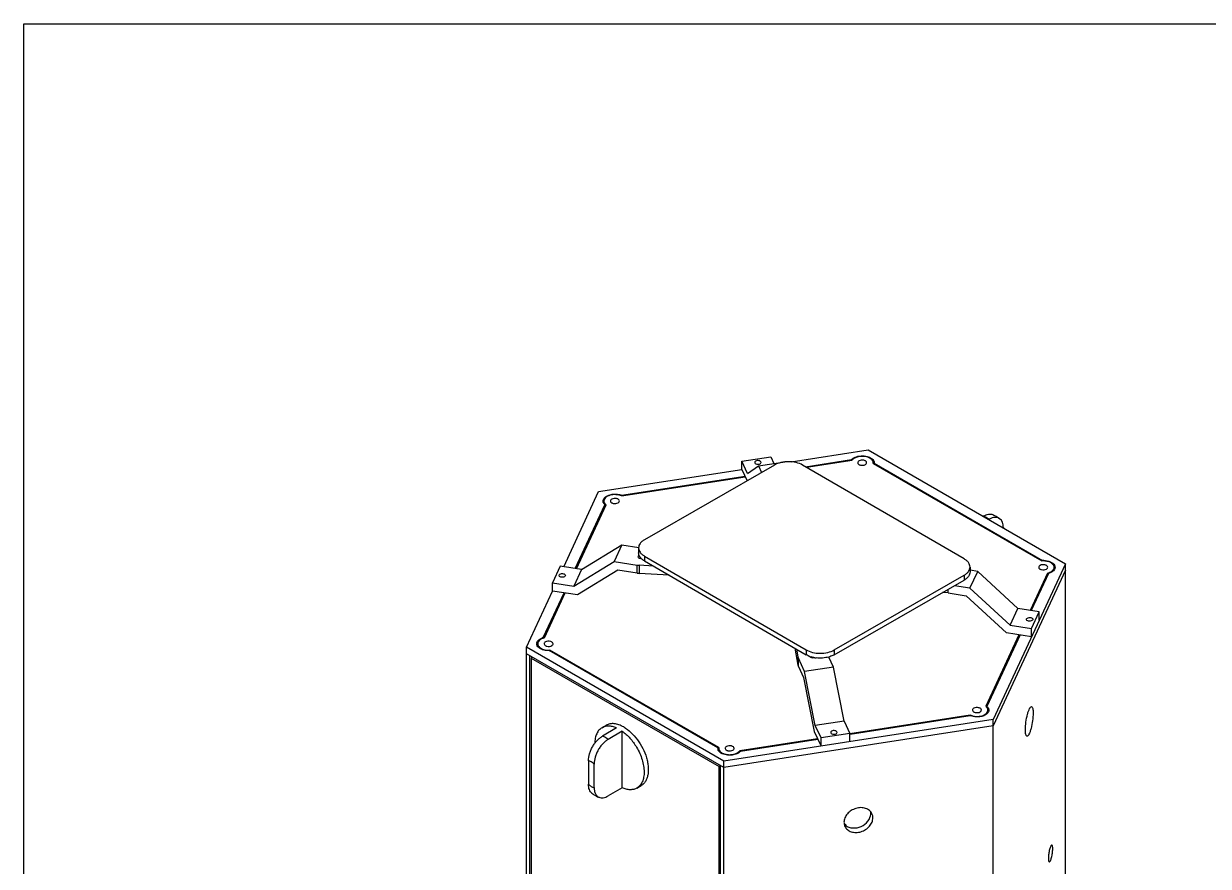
# Model space of a CAD drawing. Header units: millimetres. Extents: x 0 to 1189, y 0 to 841.
# Drawn here: x 0 to 594, y 418 to 841 of the extents above; entities that cross this region are included whole.
import ezdxf

# ---------------------------------------------------------------- set-up
doc = ezdxf.new("R2010")
doc.units = ezdxf.units.MM
doc.header["$LTSCALE"] = 65.395
doc.layers.get('0').update_dxf_attribs({"linetype": 'CONTINUOUS'})
doc.layers.add('AXIS', color=7, linetype='CONTINUOUS')
doc.layers.add('SURFACES', color=7, linetype='CONTINUOUS')

msp = doc.modelspace()

# ---------------------------------------------------------------- linework, layer by layer
at = {"color": 7, "linetype": 'Continuous'}
for p, q in [((0, 0), (0, 841)), ((0, 841), (1189, 841)), ((376.76, 619.56), (311.54, 582.1)), ((360.44, 621.46), (374.93, 623.7)), ((360.44, 617.38), (360.44, 621.46)), ((363.31, 615.29), (360.44, 621.46)), ((363.31, 615.29), (368.72, 619.14)), ((368.72, 619.14), (383.21, 621.38)), ((368.72, 619.14), (370.26, 615.83)), ((374.93, 623.7), (376.49, 620.34)), ((383.21, 621.38), (383.28, 621.23)), ((472.01, 572.47), (390.9, 619.54)), ((392.31, 618.72), (415.47, 622.31)), ((415.47, 621.99), (415.47, 622.31)), ((426.81, 620.72), (426.8, 620.53)), ((426.8, 620.04), (426.8, 620.53)), ((426.8, 620.53), (511.31, 571.74)), ((300.03, 604.45), (362, 614.03)), ((360.44, 617.38), (363.08, 611.7)), ((300.03, 604.09), (300.03, 604.45)), ((276.84, 567.66), (291.7, 599.67)), ((291.7, 598.33), (291.7, 599.67)), ((481.48, 593.86), (481.76, 594.02)), ((484.31, 592.22), (484.58, 592.38)), ((491.66, 588.17), (491.66, 587.99)), ((308.59, 578.01), (308.59, 575.56)), ((311.51, 573.94), (392.62, 526.87)), ((311.51, 571.49), (392.62, 524.42)), ((511.31, 571.45), (511.31, 571.74)), ((316.06, 568.84), (308.94, 569.29)), ((323.95, 564.27), (308.94, 565.21)), ((474.92, 568.4), (474.92, 565.95)), ((514.31, 565.18), (505.65, 546.53)), ((406.76, 526.85), (471.98, 564.31)), ((406.76, 524.4), (471.98, 561.86)), ((260.77, 533.02), (271.19, 555.48)), ((463.93, 555.45), (461.12, 555.63)), ((260.77, 532.68), (260.77, 533.02)), ((500, 534.36), (483.38, 498.53)), ((252.31, 247.31), (252.31, 524.92)), ((252.31, 524.92), (253.94, 523.97)), ((253.94, 246.36), (253.94, 523.97)), ((348.33, 477.64), (263.76, 526.47)), ((386.97, 527.69), (388.57, 519.24)), ((387.84, 527.19), (388.57, 523.32)), ((406.36, 518.26), (404.02, 523.28)), ((255.36, 523.16), (254.65, 522.75)), ((254.65, 522.75), (254.65, 247.59)), ((254.65, 522.75), (348.96, 468.3)), ((391.87, 516.02), (388.78, 522.67)), ((388.78, 518.59), (391.37, 513.01)), ((475.05, 493.76), (414.71, 484.42)), ((483.38, 497.99), (483.38, 498.53)), ((297.56, 487.67), (290.49, 483.59)), ((400.15, 482.67), (397.28, 488.84)), ((411.77, 491.08), (414.63, 484.91)), ((300.39, 486.04), (293.32, 481.96)), ((300.39, 457.65), (300.39, 486.04)), ((398.59, 481.93), (359.68, 475.91)), ((396.78, 485.83), (400.15, 478.58)), ((348.33, 477.48), (348.33, 477.64)), ((348.33, 477.48), (348.33, 477.64)), ((283.42, 471.21), (283.42, 459.41)), ((286.25, 457.78), (286.25, 469.58)), ((349.67, 468.71), (348.96, 468.3)), ((348.96, 193.14), (348.96, 468.3)), ((300.39, 457.65), (293.32, 453.57))]:
    msp.add_line(p, q, dxfattribs=at)
at = {"color": 9, "linetype": 'Continuous'}
for p, q in [((311.51, 573.94), (311.51, 571.49)), ((471.98, 564.31), (471.98, 561.86)), ((392.62, 526.87), (392.62, 524.42)), ((406.76, 526.85), (406.76, 524.4)), ((388.78, 518.59), (388.78, 522.67))]:
    msp.add_line(p, q, dxfattribs=at)
at = {"color": 7, "linetype": 'Continuous'}
for centre, radius, start, end in [((424.8, 620.72), 2.01, 1.61303, 4.68506), ((424.81, 620.72), 2, 359.92595, 1.61074), ((314.21, 576.95), 6.04, 224.14904, 224.83752), ((511.6, 561.39), 10.35, 88.196, 91.60199), ((515.58, 568.28), 2.03, 350.58511, 359.92683), ((515.6, 568.28), 2.01, 359.95532, 1.88929), ((259.5, 529.93), 2.03, 170.58511, 179.92683), ((259.48, 529.93), 2.01, 179.95532, 181.85143), ((262.98, 525.43), 7.91, 106.23711, 110.29794), ((398.68, 535.44), 12.59, 248.80803, 251.08327), ((395.13, 523.83), 0.612, 204.92659, 209.14266), ((398.98, 536.32), 13.52, 251.08968, 254.03223), ((399.5, 538.38), 15.65, 258.8204, 259.40884), ((399.56, 538.69), 15.96, 259.41228, 261.12298), ((399.62, 539.12), 16.4, 261.12397, 263.36664), ((281.48, 462.56), 30.3, 30.57709, 30.78185), ((350.32, 477.47), 1.99, 179.93477, 181.13712), ((350.33, 477.48), 2.01, 181.13868, 183.70389), ((350.41, 477.48), 2.08, 183.78151, 195.11688), ((350.58, 477.53), 2.26, 195.14388, 204.24693), ((352.59, 479.39), 5.03, 233.27325, 238.71163), ((412.27, 438.7), 0.507, 347.73815, 0.05392)]:
    msp.add_arc(centre, radius, start, end, dxfattribs=at)
for points, knots in [([(416.53, 623.15), (417.4, 623.66), (419.47, 624.26), (421.6, 624.22), (422.67, 624.02)], [0, 0, 0, 0, 0.47795, 1, 1, 1, 1]), ([(367.33, 621.56), (367.26, 621.52), (367.04, 621.37), (366.86, 621.1), (366.86, 620.91)], [0, 0, 0, 0, 0.29449, 1, 1, 1, 1]), ([(366.86, 620.91), (366.86, 620.72), (367.15, 620.28), (367.89, 620), (368.75, 619.95), (369.35, 620.11), (369.59, 620.26)], [0, 0, 0, 0, 0.183509, 0.435119, 0.728337, 1, 1, 1, 1]), ([(370.06, 620.91), (370.06, 621.1), (369.78, 621.54), (369.04, 621.81), (368.17, 621.87), (367.58, 621.71), (367.33, 621.56)], [0, 0, 0, 0, 0.183509, 0.435119, 0.728337, 1, 1, 1, 1]), ([(369.59, 620.26), (369.66, 620.3), (369.89, 620.45), (370.06, 620.72), (370.06, 620.91)], [0, 0, 0, 0, 0.29449, 1, 1, 1, 1]), ([(383.84, 621.24), (382.55, 621.25), (380.1, 620.98), (377.77, 620.14), (376.76, 619.56)], [0, 0, 0, 0, 0.525401, 1, 1, 1, 1]), ([(390.9, 619.54), (389.9, 620.12), (387.57, 620.97), (385.12, 621.24), (383.84, 621.24)], [0, 0, 0, 0, 0.474274, 1, 1, 1, 1]), ([(415.78, 622.61), (415.84, 622.66), (416.07, 622.86), (416.33, 623.03), (416.53, 623.15)], [0, 0, 0, 0, 0.239809, 1, 1, 1, 1]), ([(419.2, 621.67), (419.01, 621.56), (418.69, 621.32), (418.54, 620.93), (418.54, 620.75)], [0, 0, 0, 0, 0.550751, 1, 1, 1, 1]), ([(418.54, 620.75), (418.54, 620.48), (418.82, 620.05), (419.38, 619.72), (420.15, 619.46), (421.2, 619.41), (422.03, 619.63), (422.38, 619.83)], [0, 0, 0, 0, 0.183291, 0.301475, 0.436206, 0.728901, 1, 1, 1, 1]), ([(423.04, 620.75), (423.04, 621.02), (422.76, 621.46), (422.21, 621.78), (421.43, 622.04), (420.38, 622.1), (419.55, 621.87), (419.2, 621.67)], [0, 0, 0, 0, 0.183291, 0.301475, 0.436206, 0.728901, 1, 1, 1, 1]), ([(422.38, 619.83), (422.57, 619.94), (422.89, 620.19), (423.04, 620.58), (423.04, 620.75)], [0, 0, 0, 0, 0.550751, 1, 1, 1, 1]), ([(422.67, 624.02), (423.48, 623.86), (424.9, 623.42), (426.1, 622.46), (426.45, 621.9)], [0, 0, 0, 0, 0.554672, 1, 1, 1, 1]), ([(426.45, 621.9), (426.5, 621.82), (426.68, 621.51), (426.78, 621.15), (426.8, 620.88)], [0, 0, 0, 0, 0.261807, 1, 1, 1, 1]), ([(290.96, 600.62), (290.93, 600.7), (290.8, 600.99), (290.74, 601.31), (290.74, 601.55)], [0, 0, 0, 0, 0.25835, 1, 1, 1, 1]), ([(291.7, 599.67), (291.62, 599.74), (291.33, 600.03), (291.09, 600.36), (290.96, 600.62)], [0, 0, 0, 0, 0.266128, 1, 1, 1, 1]), ([(291.08, 602.69), (291.37, 603.18), (292.37, 604.05), (294.3, 604.81), (296.59, 605.1), (298.18, 604.95), (298.95, 604.77)], [0, 0, 0, 0, 0.200037, 0.446063, 0.721999, 1, 1, 1, 1]), ([(295.1, 602.47), (294.91, 602.36), (294.59, 602.12), (294.44, 601.73), (294.44, 601.55)], [0, 0, 0, 0, 0.550751, 1, 1, 1, 1]), ([(294.44, 601.55), (294.44, 601.28), (294.72, 600.85), (295.28, 600.52), (296.05, 600.26), (297.1, 600.21), (297.93, 600.43), (298.28, 600.63)], [0, 0, 0, 0, 0.183291, 0.301475, 0.436206, 0.728901, 1, 1, 1, 1]), ([(298.94, 601.55), (298.94, 601.83), (298.66, 602.26), (298.1, 602.58), (297.33, 602.85), (296.28, 602.9), (295.45, 602.67), (295.1, 602.47)], [0, 0, 0, 0, 0.183291, 0.301475, 0.436206, 0.728901, 1, 1, 1, 1]), ([(298.28, 600.63), (298.47, 600.74), (298.79, 600.99), (298.94, 601.38), (298.94, 601.55)], [0, 0, 0, 0, 0.550751, 1, 1, 1, 1]), ([(298.95, 604.77), (299.04, 604.75), (299.41, 604.66), (299.77, 604.55), (300.03, 604.45)], [0, 0, 0, 0, 0.256315, 1, 1, 1, 1]), ([(481.76, 594.02), (482.15, 594.25), (482.95, 594.63), (484.17, 594.96), (485.32, 595), (486.04, 594.83), (486.36, 594.69)], [0, 0, 0, 0, 0.287206, 0.546835, 0.78191, 1, 1, 1, 1]), ([(486.36, 594.69), (486.67, 594.56), (487.91, 593.99), (489.07, 593.27), (489.88, 592.66)], [0, 0, 0, 0, 0.249062, 1, 1, 1, 1]), ([(489.88, 592.66), (489.72, 592.78), (489.37, 593), (488.58, 593.3), (487.44, 593.4), (485.99, 593.09), (485.06, 592.65), (484.58, 592.38)], [0, 0, 0, 0, 0.109148, 0.219205, 0.450333, 0.708485, 1, 1, 1, 1]), ([(491.66, 588.17), (491.66, 588.65), (491.59, 589.56), (491.26, 590.83), (490.71, 591.89), (490.17, 592.44), (489.88, 592.66)], [0, 0, 0, 0, 0.287276, 0.547231, 0.782286, 1, 1, 1, 1]), ([(311.54, 582.1), (311.1, 581.85), (310.3, 581.3), (309.34, 580.3), (308.74, 579.19), (308.59, 578.39), (308.59, 578.01)], [0, 0, 0, 0, 0.289946, 0.549249, 0.782369, 1, 1, 1, 1]), ([(308.59, 578.01), (308.59, 577.63), (308.73, 576.84), (309.33, 575.73), (310.28, 574.74), (311.07, 574.19), (311.51, 573.94)], [0, 0, 0, 0, 0.217912, 0.45115, 0.710347, 1, 1, 1, 1]), ([(308.7, 574.21), (308.63, 574.17), (308.42, 574.03), (308.26, 573.78), (308.26, 573.6)], [0, 0, 0, 0, 0.294726, 1, 1, 1, 1]), ([(308.26, 573.6), (308.26, 573.39), (308.6, 572.94), (309.09, 572.8), (309.37, 572.76)], [0, 0, 0, 0, 0.415619, 1, 1, 1, 1]), ([(309.35, 573.36), (309.11, 573.69), (308.73, 574.39), (308.59, 575.18), (308.59, 575.56)], [0, 0, 0, 0, 0.516887, 1, 1, 1, 1]), ([(309.87, 572.73), (309.82, 572.79), (309.64, 572.98), (309.46, 573.2), (309.35, 573.36)], [0, 0, 0, 0, 0.256591, 1, 1, 1, 1]), ([(311.51, 571.49), (311.35, 571.57), (310.79, 571.92), (310.27, 572.34), (309.92, 572.68)], [0, 0, 0, 0, 0.263603, 1, 1, 1, 1]), ([(474.92, 568.4), (474.92, 568.78), (474.78, 569.57), (474.19, 570.68), (473.24, 571.67), (472.45, 572.22), (472.01, 572.47)], [0, 0, 0, 0, 0.217912, 0.45115, 0.710347, 1, 1, 1, 1]), ([(511.93, 571.74), (513.07, 571.7), (515.09, 571.34), (516.89, 570.1), (517.32, 569.33)], [0, 0, 0, 0, 0.563324, 1, 1, 1, 1]), ([(471.98, 564.31), (472.42, 564.56), (473.22, 565.11), (474.18, 566.11), (474.78, 567.22), (474.92, 568.02), (474.92, 568.4)], [0, 0, 0, 0, 0.289946, 0.549249, 0.782369, 1, 1, 1, 1]), ([(474.92, 565.95), (474.92, 565.57), (474.78, 564.77), (474.18, 563.67), (473.22, 562.66), (472.42, 562.11), (471.98, 561.86)], [0, 0, 0, 0, 0.217631, 0.450751, 0.710054, 1, 1, 1, 1]), ([(510.05, 569.22), (509.86, 569.11), (509.54, 568.87), (509.39, 568.48), (509.39, 568.3)], [0, 0, 0, 0, 0.550751, 1, 1, 1, 1]), ([(509.39, 568.3), (509.39, 568.03), (509.67, 567.6), (510.23, 567.27), (511, 567.01), (512.05, 566.96), (512.88, 567.18), (513.23, 567.38)], [0, 0, 0, 0, 0.183291, 0.301475, 0.436206, 0.728901, 1, 1, 1, 1]), ([(513.89, 568.3), (513.89, 568.57), (513.61, 569.01), (513.05, 569.33), (512.28, 569.59), (511.23, 569.64), (510.4, 569.42), (510.05, 569.22)], [0, 0, 0, 0, 0.183291, 0.301475, 0.436206, 0.728901, 1, 1, 1, 1]), ([(513.23, 567.38), (513.42, 567.49), (513.74, 567.73), (513.89, 568.13), (513.89, 568.3)], [0, 0, 0, 0, 0.550751, 1, 1, 1, 1]), ([(516.31, 566.13), (516.17, 566.03), (515.55, 565.62), (514.86, 565.34), (514.31, 565.18)], [0, 0, 0, 0, 0.231925, 1, 1, 1, 1]), ([(517.34, 567.26), (517.29, 567.16), (517.02, 566.72), (516.63, 566.36), (516.31, 566.13)], [0, 0, 0, 0, 0.231593, 1, 1, 1, 1]), ([(517.32, 569.33), (517.36, 569.25), (517.52, 568.94), (517.6, 568.6), (517.6, 568.34)], [0, 0, 0, 0, 0.260148, 1, 1, 1, 1]), ([(257.76, 528.88), (257.71, 528.95), (257.56, 529.26), (257.48, 529.61), (257.47, 529.86)], [0, 0, 0, 0, 0.260156, 1, 1, 1, 1]), ([(257.73, 530.94), (257.84, 531.14), (258.47, 532.01), (259.45, 532.56), (260.23, 532.84)], [0, 0, 0, 0, 0.21648, 1, 1, 1, 1]), ([(261.85, 530.82), (261.66, 530.72), (261.34, 530.47), (261.19, 530.08), (261.19, 529.9)], [0, 0, 0, 0, 0.550751, 1, 1, 1, 1]), ([(261.19, 529.9), (261.19, 529.63), (261.47, 529.2), (262.02, 528.87), (262.8, 528.61), (263.85, 528.56), (264.68, 528.78), (265.03, 528.99)], [0, 0, 0, 0, 0.183291, 0.301475, 0.436206, 0.728901, 1, 1, 1, 1]), ([(265.69, 529.9), (265.69, 530.18), (265.41, 530.61), (264.85, 530.94), (264.08, 531.2), (263.03, 531.25), (262.19, 531.02), (261.85, 530.82)], [0, 0, 0, 0, 0.183291, 0.301475, 0.436206, 0.728901, 1, 1, 1, 1]), ([(265.03, 528.99), (265.21, 529.09), (265.53, 529.34), (265.69, 529.73), (265.69, 529.9)], [0, 0, 0, 0, 0.550751, 1, 1, 1, 1]), ([(258.78, 527.77), (258.67, 527.85), (258.27, 528.16), (257.93, 528.55), (257.76, 528.88)], [0, 0, 0, 0, 0.270562, 1, 1, 1, 1]), ([(263.76, 526.47), (262.84, 526.44), (261.09, 526.62), (259.43, 527.29), (258.78, 527.77)], [0, 0, 0, 0, 0.533307, 1, 1, 1, 1]), ([(392.62, 526.87), (393.62, 526.29), (395.95, 525.44), (399.68, 525.03), (403.41, 525.43), (405.75, 526.27), (406.76, 526.85)], [0, 0, 0, 0, 0.236985, 0.499679, 0.762548, 1, 1, 1, 1]), ([(394.13, 523.7), (393.99, 523.75), (393.48, 523.96), (392.97, 524.21), (392.62, 524.42)], [0, 0, 0, 0, 0.258345, 1, 1, 1, 1]), ([(394.6, 523.53), (394.75, 523.25), (395.49, 522.89), (396.23, 522.9), (396.63, 523)], [0, 0, 0, 0, 0.442323, 1, 1, 1, 1]), ([(396.47, 523.03), (396.36, 523.05), (395.96, 523.13), (395.56, 523.23), (395.26, 523.32)], [0, 0, 0, 0, 0.253189, 1, 1, 1, 1]), ([(404.02, 523.28), (403.02, 523.01), (400.92, 522.66), (398.79, 522.71), (397.73, 522.83)], [0, 0, 0, 0, 0.493331, 1, 1, 1, 1]), ([(406.76, 524.4), (406.56, 524.28), (405.68, 523.82), (404.75, 523.48), (404.02, 523.28)], [0, 0, 0, 0, 0.237023, 1, 1, 1, 1]), ([(479.09, 493.22), (478.74, 493.19), (477.37, 493.17), (476, 493.4), (475.05, 493.76)], [0, 0, 0, 0, 0.258083, 1, 1, 1, 1]), ([(476.8, 497.57), (476.61, 497.46), (476.29, 497.22), (476.14, 496.83), (476.14, 496.65)], [0, 0, 0, 0, 0.550751, 1, 1, 1, 1]), ([(476.14, 496.65), (476.14, 496.38), (476.42, 495.95), (476.97, 495.62), (477.75, 495.36), (478.8, 495.31), (479.63, 495.53), (479.98, 495.73)], [0, 0, 0, 0, 0.183291, 0.301475, 0.436206, 0.728901, 1, 1, 1, 1]), ([(480.64, 496.65), (480.64, 496.92), (480.36, 497.36), (479.8, 497.68), (479.03, 497.94), (477.98, 498), (477.14, 497.77), (476.8, 497.57)], [0, 0, 0, 0, 0.183291, 0.301475, 0.436206, 0.728901, 1, 1, 1, 1]), ([(483.15, 494.59), (482.62, 494.18), (481.29, 493.54), (479.86, 493.28), (479.09, 493.22)], [0, 0, 0, 0, 0.464888, 1, 1, 1, 1]), ([(479.98, 495.73), (480.16, 495.84), (480.48, 496.09), (480.64, 496.48), (480.64, 496.65)], [0, 0, 0, 0, 0.550751, 1, 1, 1, 1]), ([(484, 495.52), (483.95, 495.43), (483.71, 495.09), (483.41, 494.79), (483.15, 494.59)], [0, 0, 0, 0, 0.2347, 1, 1, 1, 1]), ([(483.38, 498.53), (483.46, 498.46), (483.75, 498.18), (483.99, 497.85), (484.12, 497.58)], [0, 0, 0, 0, 0.266128, 1, 1, 1, 1]), ([(484.12, 497.58), (484.15, 497.51), (484.27, 497.21), (484.33, 496.89), (484.33, 496.66)], [0, 0, 0, 0, 0.25835, 1, 1, 1, 1]), ([(290.23, 487.82), (289.95, 487.65), (289.4, 487.28), (288.43, 486.32), (287.46, 484.77), (286.76, 482.51), (286.61, 480.86), (286.6, 479.99)], [0, 0, 0, 0, 0.108546, 0.219072, 0.452385, 0.711168, 1, 1, 1, 1]), ([(297.56, 487.67), (296.91, 487.96), (295.61, 488.42), (293.65, 488.71), (291.82, 488.53), (290.72, 488.1), (290.23, 487.82)], [0, 0, 0, 0, 0.282826, 0.539743, 0.77579, 1, 1, 1, 1]), ([(283.42, 471.21), (283.42, 472.38), (283.73, 474.19), (284.56, 476.51), (285.43, 478.26), (286.5, 479.91), (287.71, 481.38), (289.04, 482.63), (290, 483.31), (290.49, 483.59)], [0, 0, 0, 0, 0.236357, 0.365837, 0.498892, 0.632136, 0.762118, 0.885621, 1, 1, 1, 1]), ([(293.32, 481.96), (292.83, 481.68), (291.87, 481), (290.54, 479.75), (289.32, 478.27), (288.26, 476.63), (287.39, 474.88), (286.56, 472.56), (286.25, 470.75), (286.25, 469.58)], [0, 0, 0, 0, 0.114379, 0.237882, 0.367864, 0.501108, 0.634163, 0.763643, 1, 1, 1, 1]), ([(300.39, 486.04), (301.08, 485.55), (302.42, 484.46), (304.94, 481.91), (306.57, 479.67), (307.52, 478.07)], [0, 0, 0, 0, 0.234295, 0.481712, 1, 1, 1, 1]), ([(405.48, 486.11), (405.41, 486.07), (405.19, 485.92), (405.01, 485.65), (405.01, 485.46)], [0, 0, 0, 0, 0.29449, 1, 1, 1, 1]), ([(405.01, 485.46), (405.01, 485.27), (405.3, 484.83), (406.04, 484.56), (406.9, 484.5), (407.5, 484.66), (407.75, 484.81)], [0, 0, 0, 0, 0.183509, 0.435119, 0.728337, 1, 1, 1, 1]), ([(408.21, 485.46), (408.21, 485.65), (407.93, 486.09), (407.19, 486.37), (406.32, 486.42), (405.73, 486.26), (405.48, 486.11)], [0, 0, 0, 0, 0.183509, 0.435119, 0.728337, 1, 1, 1, 1]), ([(407.75, 484.81), (407.81, 484.85), (408.04, 485), (408.21, 485.27), (408.21, 485.46)], [0, 0, 0, 0, 0.29449, 1, 1, 1, 1]), ([(307.57, 477.98), (308.16, 476.98), (309.21, 474.95), (310.4, 471.81), (311.15, 468.7), (311.43, 465.74), (311.23, 463.03), (310.56, 460.68), (309.57, 459.05), (308.58, 458.06), (308.02, 457.67), (307.73, 457.51)], [0, 0, 0, 0, 0.15487, 0.306072, 0.449884, 0.583233, 0.704126, 0.812166, 0.909189, 0.955027, 1, 1, 1, 1]), ([(349.58, 475.36), (349.49, 475.43), (349.16, 475.69), (348.87, 476.01), (348.7, 476.27)], [0, 0, 0, 0, 0.267057, 1, 1, 1, 1]), ([(352.69, 478.37), (352.51, 478.26), (352.19, 478.02), (352.04, 477.63), (352.04, 477.45)], [0, 0, 0, 0, 0.550751, 1, 1, 1, 1]), ([(352.04, 477.45), (352.04, 477.18), (352.32, 476.75), (352.87, 476.42), (353.64, 476.16), (354.7, 476.11), (355.53, 476.33), (355.88, 476.53)], [0, 0, 0, 0, 0.183291, 0.301475, 0.436206, 0.728901, 1, 1, 1, 1]), ([(356.54, 477.45), (356.54, 477.73), (356.26, 478.16), (355.7, 478.48), (354.93, 478.75), (353.88, 478.8), (353.04, 478.57), (352.69, 478.37)], [0, 0, 0, 0, 0.183291, 0.301475, 0.436206, 0.728901, 1, 1, 1, 1]), ([(359.68, 475.91), (359.22, 475.38), (357.86, 474.53), (356.34, 474.17), (355.5, 474.08)], [0, 0, 0, 0, 0.452556, 1, 1, 1, 1]), ([(355.88, 476.53), (356.06, 476.64), (356.38, 476.89), (356.54, 477.28), (356.54, 477.45)], [0, 0, 0, 0, 0.550751, 1, 1, 1, 1]), ([(355.5, 474.08), (354.51, 473.96), (352.59, 474.02), (350.74, 474.62), (349.97, 475.09)], [0, 0, 0, 0, 0.525781, 1, 1, 1, 1]), ([(285.19, 454.92), (284.9, 455.14), (284.37, 455.69), (283.81, 456.75), (283.49, 458.02), (283.42, 458.93), (283.42, 459.41)], [0, 0, 0, 0, 0.217714, 0.452769, 0.712724, 1, 1, 1, 1]), ([(286.25, 457.78), (286.25, 457.22), (286.34, 456.15), (286.8, 454.7), (287.47, 453.73), (288.15, 453.18), (288.52, 452.97), (288.72, 452.89)], [0, 0, 0, 0, 0.291552, 0.550083, 0.781133, 0.89101, 1, 1, 1, 1]), ([(285.19, 454.92), (285.47, 454.72), (286.58, 453.94), (287.78, 453.29), (288.72, 452.89)], [0, 0, 0, 0, 0.251627, 1, 1, 1, 1]), ([(288.72, 452.89), (289.04, 452.76), (289.76, 452.58), (290.91, 452.62), (292.13, 452.95), (292.92, 453.34), (293.32, 453.57)], [0, 0, 0, 0, 0.21809, 0.453165, 0.712793, 1, 1, 1, 1]), ([(307.73, 457.51), (307.24, 457.22), (306.13, 456.79), (304.3, 456.61), (302.34, 456.9), (301.05, 457.36), (300.39, 457.65)], [0, 0, 0, 0, 0.22421, 0.460257, 0.717174, 1, 1, 1, 1]), ([(412.78, 438.7), (412.78, 438.79), (412.72, 439), (412.48, 439.24), (412.15, 439.42), (411.88, 439.5), (411.74, 439.53)], [0, 0, 0, 0, 0.195567, 0.422571, 0.692739, 1, 1, 1, 1])]:
    msp.add_open_spline(points, degree=3, knots=knots, dxfattribs=at)
for points in [[(415.47, 622.31), (415.57, 622.41), (415.67, 622.52), (415.78, 622.61)], [(290.74, 601.55), (290.74, 601.7), (290.76, 601.86), (290.8, 602.01)], [(290.8, 602.01), (290.85, 602.25), (290.95, 602.48), (291.08, 602.69)], [(308.7, 574.21), (308.74, 574.24), (308.79, 574.26), (308.84, 574.28)], [(309.87, 572.73), (309.71, 572.73), (309.54, 572.74), (309.37, 572.76)], [(517.58, 567.95), (517.54, 567.71), (517.46, 567.48), (517.34, 567.26)], [(257.5, 530.26), (257.54, 530.5), (257.62, 530.73), (257.73, 530.94)], [(388.57, 523.32), (388.61, 523.1), (388.68, 522.88), (388.78, 522.67)], [(388.57, 519.24), (388.61, 519.02), (388.68, 518.8), (388.78, 518.59)], [(484.28, 496.2), (484.22, 495.96), (484.13, 495.73), (484, 495.52)], [(484.33, 496.66), (484.33, 496.5), (484.32, 496.35), (484.28, 496.2)], [(348.7, 476.27), (348.63, 476.38), (348.57, 476.49), (348.52, 476.6)]]:
    msp.add_open_spline(points, degree=3, dxfattribs=at)
at = {"color": 9, "linetype": 'Continuous'}
for points, knots in [([(481.76, 594.02), (481.99, 593.91), (482.98, 593.44), (483.91, 592.86), (484.58, 592.38)], [0, 0, 0, 0, 0.239326, 1, 1, 1, 1]), ([(293.32, 481.96), (293.09, 482.12), (292.19, 482.73), (291.23, 483.26), (290.49, 483.59)], [0, 0, 0, 0, 0.260752, 1, 1, 1, 1]), ([(286.25, 469.58), (285.81, 469.97), (284.93, 470.64), (283.92, 471.09), (283.42, 471.21)], [0, 0, 0, 0, 0.533453, 1, 1, 1, 1]), ([(283.42, 459.41), (283.86, 459.02), (284.74, 458.36), (285.75, 457.91), (286.25, 457.78)], [0, 0, 0, 0, 0.533453, 1, 1, 1, 1])]:
    msp.add_open_spline(points, degree=3, knots=knots, dxfattribs=at)
at = {"layer": 'AXIS', "color": 7, "linetype": 'Continuous'}
for p, q in [((392.8, 618.44), (415.72, 621.99)), ((426.25, 620.36), (510.96, 571.45)), ((300.01, 604.09), (362.15, 613.7)), ((291.19, 600.24), (291.19, 601.55)), ((277.42, 567.57), (292.3, 599.64)), ((513.78, 565.38), (505.07, 546.62)), ((513.78, 564.04), (513.78, 565.18)), ((517.14, 566.94), (517.14, 568.3)), ((261.3, 532.83), (271.77, 555.39)), ((257.94, 528.6), (257.94, 529.9)), ((499.42, 534.44), (482.77, 498.57)), ((264.12, 526.26), (264.12, 526.75)), ((348.83, 477.85), (264.12, 526.75)), ((475.07, 494.12), (414.66, 484.77)), ((475.07, 493.76), (475.07, 494.12)), ((483.89, 495.36), (483.89, 496.65)), ((290.23, 487.82), (292.35, 489.04)), ((398.44, 482.26), (359.35, 476.22)), ((348.79, 476.16), (348.79, 477.45)), ((359.35, 475.58), (359.35, 476.22)), ((307.73, 457.51), (309.85, 458.73))]:
    msp.add_line(p, q, dxfattribs=at)
for centre, radius, start, end in [((424.43, 620.75), 1.86, 347.79328, 358.41832), ((424.43, 620.75), 1.87, 359.86101, 8.82872), ((424.45, 620.75), 1.84, 358.44988, 359.83616), ((512.5, 571.39), 6.13, 292.04036, 296.67938), ((515.29, 568.3), 1.85, 359.96661, 10.11431), ((263.42, 536.06), 9.33, 263.54623, 267.05334), ((263.44, 536.3), 9.57, 267.03991, 271.88157), ((263.45, 536.1), 9.37, 271.87875, 274.11605), ((477.73, 500.24), 6.68, 246.45847, 250.99723), ((478.03, 501.09), 7.57, 250.97733, 255.04356), ((478.39, 502.9), 9.43, 262.5673, 276.71726), ((482.03, 496.65), 1.86, 0.02062, 11.51153), ((350.65, 477.45), 1.86, 167.79328, 178.41832), ((350.63, 477.45), 1.84, 178.44988, 179.83616), ((350.65, 477.46), 1.87, 179.86101, 188.82872), ((354.29, 483.69), 9.41, 263.05893, 277.19195), ((420.21, 444.84), 4.92, 6.67691, 9.94978), ((420.09, 444.83), 5.04, 359.98621, 6.66135)]:
    msp.add_arc(centre, radius, start, end, dxfattribs=at)
for points, knots in [([(423.04, 623.65), (421.66, 624.01), (419.49, 624.03), (417.01, 623.17), (416.04, 622.42), (415.72, 621.99)], [0, 0, 0, 0, 0.545302, 0.794613, 1, 1, 1, 1]), ([(425.84, 622.01), (425.7, 622.2), (424.93, 622.99), (423.87, 623.44), (423.04, 623.65)], [0, 0, 0, 0, 0.216559, 1, 1, 1, 1]), ([(426.27, 621.04), (426.26, 621.12), (426.18, 621.47), (426, 621.79), (425.84, 622.01)], [0, 0, 0, 0, 0.239775, 1, 1, 1, 1]), ([(300.01, 604.09), (299.13, 604.47), (297.17, 604.86), (294.74, 604.63), (293.02, 603.97), (292.02, 603.31), (291.36, 602.49), (291.19, 601.85), (291.19, 601.55)], [0, 0, 0, 0, 0.279536, 0.568827, 0.699899, 0.814862, 0.913098, 1, 1, 1, 1]), ([(291.49, 600.53), (291.58, 600.36), (291.74, 600.15), (291.92, 599.97), (291.97, 599.92)], [0, 0, 0, 0, 0.738695, 1, 1, 1, 1]), ([(517.11, 568.63), (516.94, 569.6), (515.37, 570.84), (513.1, 571.44), (511.68, 571.5), (510.96, 571.45)], [0, 0, 0, 0, 0.415273, 0.696984, 1, 1, 1, 1]), ([(515.26, 565.91), (515.43, 566), (516.05, 566.35), (516.6, 566.85), (516.86, 567.3)], [0, 0, 0, 0, 0.279653, 1, 1, 1, 1]), ([(516.86, 567.3), (516.9, 567.38), (517.06, 567.69), (517.14, 568.04), (517.14, 568.3)], [0, 0, 0, 0, 0.261383, 1, 1, 1, 1]), ([(261.3, 532.83), (260.83, 532.71), (259.96, 532.42), (258.87, 531.75), (258.13, 530.9), (257.94, 530.22), (257.94, 529.91)], [0, 0, 0, 0, 0.305581, 0.57373, 0.801065, 1, 1, 1, 1]), ([(257.94, 529.91), (257.94, 529.65), (258.01, 529.3), (258.16, 529), (258.21, 528.92)], [0, 0, 0, 0, 0.739045, 1, 1, 1, 1]), ([(258.21, 528.92), (258.55, 528.31), (259.92, 527.28), (261.49, 526.89), (262.38, 526.79)], [0, 0, 0, 0, 0.439442, 1, 1, 1, 1]), ([(479.49, 493.54), (480.38, 493.65), (481.94, 494.04), (483.29, 495.08), (483.63, 495.69)], [0, 0, 0, 0, 0.561062, 1, 1, 1, 1]), ([(483.63, 495.69), (483.67, 495.77), (483.82, 496.07), (483.89, 496.4), (483.89, 496.65)], [0, 0, 0, 0, 0.260436, 1, 1, 1, 1]), ([(502.71, 486.79), (502.71, 488.07), (502.94, 490.68), (503.53, 493.82), (504.21, 496.07), (504.66, 497.18), (505.05, 497.84), (505.33, 498.21), (505.63, 498.41), (505.8, 498.39)], [0, 0, 0, 0, 0.310808, 0.635531, 0.774092, 0.883589, 0.925413, 0.958197, 1, 1, 1, 1]), ([(506.59, 495.16), (506.59, 493.88), (506.36, 491.27), (505.77, 488.14), (505.09, 485.88), (504.64, 484.77), (504.26, 484.11), (503.98, 483.74), (503.67, 483.54), (503.5, 483.56)], [0, 0, 0, 0, 0.310808, 0.635531, 0.774092, 0.883589, 0.925413, 0.958197, 1, 1, 1, 1]), ([(505.8, 498.39), (505.94, 498.37), (506.23, 498.06), (506.42, 497.38), (506.57, 496.37), (506.59, 495.6), (506.59, 495.16)], [0, 0, 0, 0, 0.122261, 0.324572, 0.620348, 1, 1, 1, 1]), ([(301.1, 488.17), (300.33, 488.62), (298.8, 489.34), (296.46, 489.91), (294.58, 489.86), (293.25, 489.49), (292.64, 489.21), (292.35, 489.04)], [0, 0, 0, 0, 0.289579, 0.548632, 0.781635, 0.891837, 1, 1, 1, 1]), ([(301.1, 488.17), (302.39, 487.43), (304.91, 485.49), (308.13, 481.83), (310.78, 477.52), (312.35, 473.62), (313.13, 470.48), (313.45, 468.23), (313.51, 466.1), (313.29, 464.13), (312.82, 462.37), (312.08, 460.85), (311.1, 459.61), (310.28, 458.98), (309.85, 458.73)], [0, 0, 0, 0, 0.128623, 0.270152, 0.417243, 0.561526, 0.630177, 0.695316, 0.756312, 0.812794, 0.864736, 0.912549, 0.957159, 1, 1, 1, 1]), ([(503.5, 483.56), (503.37, 483.59), (503.07, 483.89), (502.88, 484.57), (502.73, 485.58), (502.71, 486.36), (502.71, 486.79)], [0, 0, 0, 0, 0.122261, 0.324572, 0.620348, 1, 1, 1, 1]), ([(349.03, 476.52), (349.36, 475.9), (350.7, 474.85), (352.26, 474.46), (353.15, 474.35)], [0, 0, 0, 0, 0.438387, 1, 1, 1, 1]), ([(355.46, 474.35), (355.79, 474.39), (356.96, 474.61), (358.12, 475.08), (358.78, 475.63)], [0, 0, 0, 0, 0.275617, 1, 1, 1, 1]), ([(358.78, 475.63), (358.84, 475.67), (359.05, 475.85), (359.23, 476.06), (359.35, 476.22)], [0, 0, 0, 0, 0.262319, 1, 1, 1, 1]), ([(425.72, 444.64), (425.43, 445.27), (424.52, 446.43), (422.51, 447.5), (420.11, 447.83), (417.6, 447.42), (415.24, 446.33), (413.31, 444.68), (412.01, 442.63), (411.67, 441.09), (411.67, 440.36)], [0, 0, 0, 0, 0.109285, 0.225529, 0.351668, 0.485916, 0.623243, 0.757523, 0.883699, 1, 1, 1, 1]), ([(411.67, 440.36), (411.67, 440.18), (411.71, 439.48), (411.9, 438.79), (412.12, 438.32)], [0, 0, 0, 0, 0.254109, 1, 1, 1, 1]), ([(411.79, 439.46), (412.19, 439), (413.19, 438.2), (415.74, 437.29), (419.41, 437.61), (423.14, 439.81), (424.71, 442.34), (425, 443.64)], [0, 0, 0, 0, 0.111117, 0.229856, 0.488003, 0.755335, 1, 1, 1, 1]), ([(412.12, 438.32), (412.41, 437.69), (413.32, 436.53), (415.33, 435.46), (417.72, 435.13), (420.24, 435.54), (422.59, 436.63), (424.53, 438.28), (425.83, 440.32), (426.16, 441.87), (426.16, 442.6)], [0, 0, 0, 0, 0.109285, 0.225529, 0.351668, 0.485916, 0.623243, 0.757523, 0.883699, 1, 1, 1, 1]), ([(426.16, 442.6), (426.16, 442.78), (426.13, 443.48), (425.94, 444.17), (425.72, 444.64)], [0, 0, 0, 0, 0.254109, 1, 1, 1, 1]), ([(515.98, 428.9), (515.88, 428.92), (515.62, 428.74), (515.22, 428.01), (514.74, 426.55), (514.36, 424.54), (514.23, 423.05), (514.23, 422.33)], [0, 0, 0, 0, 0.041763, 0.11613, 0.363934, 0.688881, 1, 1, 1, 1]), ([(516.43, 427.07), (516.43, 427.51), (516.4, 428.09), (516.22, 428.71), (516.06, 428.89), (515.98, 428.9)], [0, 0, 0, 0, 0.674913, 0.87755, 1, 1, 1, 1]), ([(514.23, 422.33), (514.23, 421.89), (514.26, 421.31), (514.43, 420.69), (514.6, 420.51), (514.68, 420.5)], [0, 0, 0, 0, 0.674913, 0.87755, 1, 1, 1, 1]), ([(514.68, 420.5), (514.77, 420.49), (515.03, 420.66), (515.44, 421.39), (515.92, 422.85), (516.3, 424.86), (516.43, 426.35), (516.43, 427.07)], [0, 0, 0, 0, 0.041763, 0.11613, 0.363934, 0.688881, 1, 1, 1, 1])]:
    msp.add_open_spline(points, degree=3, knots=knots, dxfattribs=at)
for points in [[(291.19, 601.55), (291.19, 601.31), (291.24, 601.07), (291.33, 600.85)], [(291.33, 600.85), (291.37, 600.74), (291.42, 600.63), (291.49, 600.53)], [(291.97, 599.92), (292.08, 599.82), (292.19, 599.73), (292.3, 599.64)], [(513.78, 565.38), (514.13, 565.46), (514.47, 565.57), (514.81, 565.7)], [(476.07, 493.77), (476.43, 493.67), (476.8, 493.6), (477.17, 493.56)], [(483.11, 498.28), (483, 498.38), (482.89, 498.48), (482.77, 498.57)], [(483.38, 497.99), (483.29, 498.09), (483.2, 498.19), (483.11, 498.28)], [(483.75, 497.36), (483.66, 497.58), (483.53, 497.8), (483.38, 497.99)], [(483.85, 497.02), (483.83, 497.14), (483.79, 497.25), (483.75, 497.36)], [(348.81, 477.17), (348.84, 476.94), (348.92, 476.72), (349.03, 476.52)], [(425, 443.64), (425.08, 444.03), (425.13, 444.43), (425.13, 444.83)]]:
    msp.add_open_spline(points, degree=3, dxfattribs=at)
at = {"layer": 'SURFACES', "color": 7, "linetype": 'Continuous'}
for p, q in [((385.1, 621.19), (423.77, 627.18)), ((423.77, 627.18), (522.77, 570.02)), ((288.54, 606.26), (360.44, 617.38)), ((271.05, 568.56), (288.54, 606.26)), ((279.97, 567.17), (300.17, 579.56)), ((300.17, 579.56), (296.29, 571.2)), ((300.17, 579.56), (308.63, 578.25)), ((276.09, 558.81), (296.29, 571.2)), ((296.29, 571.2), (307.82, 569.41)), ((269.28, 568.83), (265.4, 560.46)), ((279.97, 567.17), (269.28, 568.83)), ((279.97, 567.17), (276.09, 558.81)), ((298.16, 566.83), (277.95, 554.44)), ((307.82, 565.33), (298.16, 566.83)), ((474.9, 557.83), (478.79, 566.2)), ((478.79, 566.2), (474.92, 566.8)), ((498.99, 547.56), (478.79, 566.2)), ((522.77, 570.02), (486.53, 491.95)), ((522.77, 566.76), (486.53, 488.68)), ((522.77, 289.15), (522.77, 570.02)), ((265.4, 556.38), (265.4, 560.46)), ((265.4, 560.46), (276.09, 558.81)), ((474.9, 557.83), (467.08, 559.05)), ((252.31, 528.18), (265.4, 556.38)), ((277.95, 554.44), (265.4, 556.38)), ((463.93, 555.45), (463.93, 557.24)), ((463.93, 555.45), (473.04, 554.04)), ((473.04, 554.04), (493.24, 535.4)), ((495.11, 539.2), (474.9, 557.83)), ((495.11, 539.2), (498.99, 547.56)), ((509.68, 545.91), (498.99, 547.56)), ((505.8, 537.54), (509.68, 545.91)), ((509.68, 541.82), (509.68, 545.91)), ((505.8, 533.46), (493.24, 535.4)), ((495.11, 539.2), (505.8, 537.54)), ((505.8, 533.46), (505.8, 537.54)), ((252.31, 524.92), (252.31, 528.18)), ((351.3, 471.03), (252.31, 528.18)), ((351.3, 467.76), (252.31, 524.92)), ((406.36, 518.26), (391.87, 516.02)), ((411.77, 491.08), (406.36, 518.26)), ((391.37, 513.01), (396.78, 485.83)), ((397.28, 488.84), (391.87, 516.02)), ((486.53, 491.95), (351.3, 471.03)), ((486.53, 488.68), (351.3, 467.76)), ((411.77, 491.08), (397.28, 488.84)), ((486.53, 211.07), (486.53, 491.95)), ((414.63, 484.91), (400.15, 482.67)), ((400.15, 478.58), (400.15, 482.67)), ((414.63, 480.83), (414.63, 484.91)), ((351.3, 190.15), (351.3, 471.03)), ((349.67, 191.1), (349.67, 468.71))]:
    msp.add_line(p, q, dxfattribs=at)
at = {"layer": 'SURFACES', "color": 9, "linetype": 'Continuous'}
for p, q in [((307.82, 565.33), (307.82, 569.41)), ((308.94, 569.29), (308.94, 565.21)), ((388.57, 523.32), (388.57, 519.24))]:
    msp.add_line(p, q, dxfattribs=at)
at = {"layer": 'SURFACES', "color": 7, "linetype": 'Continuous'}
for centre in [(309.73, 581.8), (309.73, 577.72)]:
    msp.add_arc(centre, 12.53, 261.23199, 266.41932, dxfattribs=at)
for points, knots in [([(268.64, 564.2), (268.64, 564.26), (268.68, 564.54), (268.92, 564.74), (269.1, 564.85)], [0, 0, 0, 0, 0.220867, 1, 1, 1, 1]), ([(269.1, 564.85), (269.35, 564.99), (269.94, 565.16), (270.81, 565.1), (271.55, 564.83), (271.84, 564.39), (271.83, 564.2)], [0, 0, 0, 0, 0.271655, 0.564873, 0.816487, 1, 1, 1, 1]), ([(271.37, 563.54), (271.12, 563.4), (270.53, 563.24), (269.66, 563.29), (268.92, 563.57), (268.63, 564.01), (268.64, 564.2)], [0, 0, 0, 0, 0.271655, 0.564873, 0.816487, 1, 1, 1, 1]), ([(271.83, 564.2), (271.83, 564.14), (271.79, 563.86), (271.55, 563.65), (271.37, 563.54)], [0, 0, 0, 0, 0.220867, 1, 1, 1, 1]), ([(503.24, 542.17), (503.24, 542.23), (503.29, 542.51), (503.52, 542.72), (503.71, 542.83)], [0, 0, 0, 0, 0.220867, 1, 1, 1, 1]), ([(505.97, 541.52), (505.73, 541.38), (505.13, 541.21), (504.26, 541.27), (503.53, 541.54), (503.24, 541.98), (503.24, 542.17)], [0, 0, 0, 0, 0.271655, 0.564873, 0.816487, 1, 1, 1, 1]), ([(503.71, 542.83), (503.96, 542.97), (504.55, 543.13), (505.42, 543.08), (506.16, 542.8), (506.44, 542.36), (506.44, 542.17)], [0, 0, 0, 0, 0.271655, 0.564873, 0.816487, 1, 1, 1, 1]), ([(506.44, 542.17), (506.44, 542.11), (506.39, 541.83), (506.16, 541.63), (505.97, 541.52)], [0, 0, 0, 0, 0.220867, 1, 1, 1, 1])]:
    msp.add_open_spline(points, degree=3, knots=knots, dxfattribs=at)

doc.saveas('drawing.dxf')
